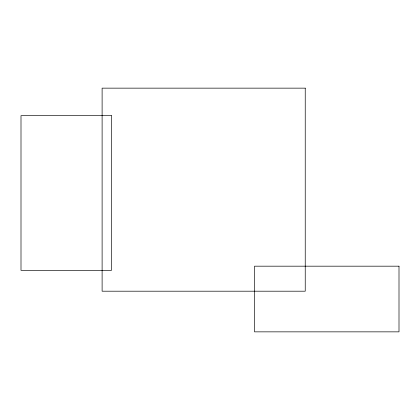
<?xml version="1.0" encoding="UTF-8"?>
<svg xmlns="http://www.w3.org/2000/svg" width="420" height="420" viewBox="0 0 420 420"><rect width="100%" height="100%" fill="white"/><g stroke="black" fill="none" stroke-linecap="round" stroke-linejoin="round"><path stroke-width="0.63" d="M305.235 88.148L102.113 88.148L102.113 291.197L305.235 291.197L305.235 88.148M111.479 115.673L21 115.673L21 270.359L111.479 270.359L111.479 115.673M399 266.18L254.525 266.18L254.525 331.853L399 331.853L399 266.18"/></g></svg>
